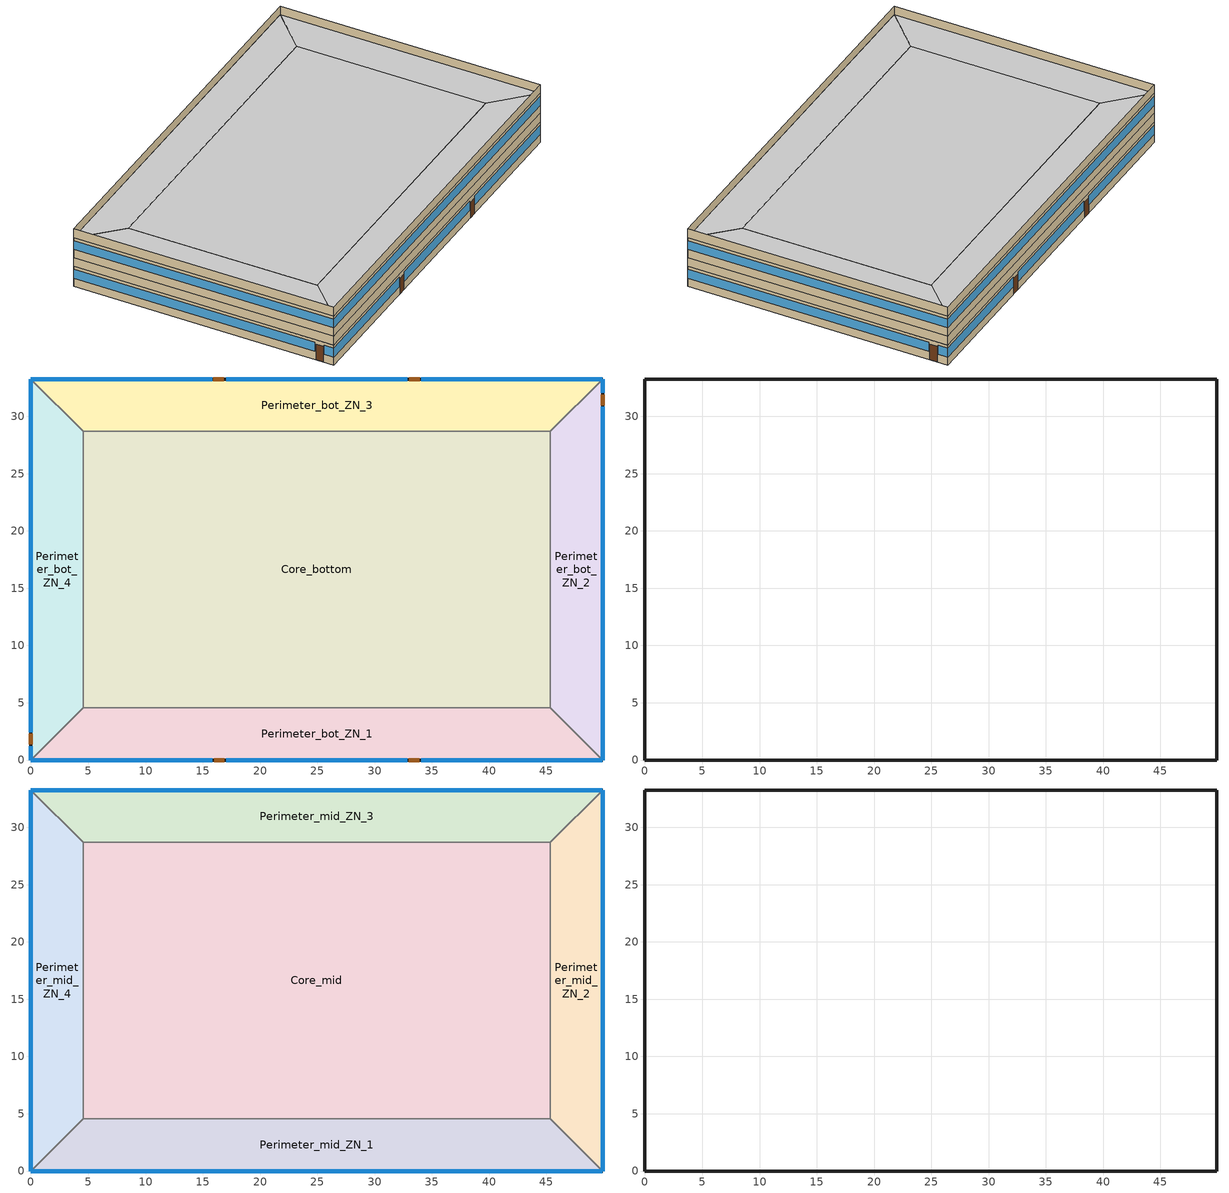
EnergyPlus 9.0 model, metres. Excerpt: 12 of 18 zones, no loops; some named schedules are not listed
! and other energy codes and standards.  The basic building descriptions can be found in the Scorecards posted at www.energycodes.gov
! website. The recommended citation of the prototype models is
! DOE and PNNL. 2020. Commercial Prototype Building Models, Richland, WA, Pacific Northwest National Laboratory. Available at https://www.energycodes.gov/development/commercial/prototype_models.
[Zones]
Perimeter_bot_ZN_1
 floor ground (Perimeter_bot_ZN_1_Floor_Ffactor): 0,0 4.57,4.57 45.34,4.57 49.91,0 z0
 wall outside (nonres_ext_wall): 0,0 49.91,0 z0:2.74
 wall to Perimeter_bot_ZN_2 (int_wall): 49.91,0 45.34,4.57 z0:2.74
 window (Window_U_0.29_SHGC_0.45): 0,0 15.82,0 / 17.04,0 32.87,0 / 34.09,0 49.91,0 z1.08:2.33
 door (Swinging Door_con): 15.98,0 16.9,0 / 33.01,0 33.93,0 z0:2.13
 ceiling to FirstFloor_Plenum (DropCeiling): 49.91,0 45.34,4.57 4.57,4.57 0,0 z2.74
Perimeter_bot_ZN_2
 floor ground (Perimeter_bot_ZN_2_Floor_Ffactor): 49.91,0 45.34,4.57 45.34,28.7 49.91,33.27 z0
 wall outside (nonres_ext_wall): 49.91,0 49.91,33.27 z0:2.74
 wall to Perimeter_bot_ZN_3 (int_wall): 49.91,33.27 45.34,28.7 z0:2.74
 window (Window_U_0.29_SHGC_0.45): 49.91,0 49.91,30.84 / 49.91,32.05 49.91,33.27 z1.1:2.33
 door (Swinging Door_con): 49.91,30.99 49.91,31.9 z0:2.13
 ceiling to FirstFloor_Plenum (DropCeiling): 49.91,33.27 45.34,28.7 45.34,4.57 49.91,0 z2.74
Perimeter_bot_ZN_3
 floor ground (Perimeter_bot_ZN_3_Floor_Ffactor): 49.91,33.27 45.34,28.7 4.57,28.7 0,33.27 z0
 wall outside (nonres_ext_wall): 49.91,33.27 0,33.27 z0:2.74
 wall to Perimeter_bot_ZN_4 (int_wall): 0,33.27 4.57,28.7 z0:2.74
 window (Window_U_0.29_SHGC_0.45): 49.91,33.27 34.09,33.27 / 32.87,33.27 17.04,33.27 / 15.82,33.27 0,33.27 z1.08:2.33
 door (Swinging Door_con): 33.94,33.27 33.03,33.27 / 16.84,33.27 15.93,33.27 z0:2.13
 ceiling to FirstFloor_Plenum (DropCeiling): 0,33.27 4.57,28.7 45.34,28.7 49.91,33.27 z2.74
Perimeter_bot_ZN_4
 floor ground (Perimeter_bot_ZN_4_Floor_Ffactor): 0,33.27 4.57,28.7 4.57,4.57 0,0 z0
 wall outside (nonres_ext_wall): 0,33.27 0,0 z0:2.74
 wall to Perimeter_bot_ZN_1 (int_wall): 0,0 4.57,4.57 z0:2.74
 window (Window_U_0.29_SHGC_0.45): 0,33.27 0,2.44 / 0,1.22 0,0 z1.1:2.33
 door (Swinging Door_con): 0,2.28 0,1.37 z0:2.13
 ceiling to FirstFloor_Plenum (DropCeiling): 0,0 4.57,4.57 4.57,28.7 0,33.27 z2.74
Core_bottom
 floor adiabatic (Core_bot_ZN_5_Floor_Ffactor): 45.34,28.7 45.34,4.57 4.57,4.57 4.57,28.7 z0
 wall to Perimeter_bot_ZN_1 (int_wall): 4.57,4.57 45.34,4.57 z0:2.74
 wall to Perimeter_bot_ZN_2 (int_wall): 45.34,4.57 45.34,28.7 z0:2.74
 wall to Perimeter_bot_ZN_3 (int_wall): 45.34,28.7 4.57,28.7 z0:2.74
 wall to Perimeter_bot_ZN_4 (int_wall): 4.57,28.7 4.57,4.57 z0:2.74
 ceiling to FirstFloor_Plenum (DropCeiling): 4.57,28.7 4.57,4.57 45.34,4.57 45.34,28.7 z2.74
FirstFloor_Plenum
 wall outside (nonres_ext_wall): 49.91,33.27 0,33.27 0,0 49.91,0 49.91,33.27 z2.74:3.96
Perimeter_mid_ZN_1
 floor to FirstFloor_Plenum (int_slab_floor): 0,0 4.57,4.57 45.34,4.57 49.91,0 z3.96
 wall outside (nonres_ext_wall): 0,0 49.91,0 z3.96:6.71
 wall to Perimeter_mid_ZN_2 (int_wall): 49.91,0 45.34,4.57 z3.96:6.71
 window (Window_U_0.29_SHGC_0.45): 0,0 49.91,0 z5.1:6.29
 ceiling to MidFloor_Plenum (DropCeiling): 49.91,0 45.34,4.57 4.57,4.57 0,0 z6.71
Perimeter_mid_ZN_2
 floor to FirstFloor_Plenum (int_slab_floor): 49.91,0 45.34,4.57 45.34,28.7 49.91,33.27 z3.96
 wall outside (nonres_ext_wall): 49.91,0 49.91,33.27 z3.96:6.71
 wall to Perimeter_mid_ZN_3 (int_wall): 49.91,33.27 45.34,28.7 z3.96:6.71
 window (Window_U_0.29_SHGC_0.45): 49.91,0 49.91,33.27 z5.1:6.29
 ceiling to MidFloor_Plenum (DropCeiling): 49.91,33.27 45.34,28.7 45.34,4.57 49.91,0 z6.71
Perimeter_mid_ZN_3
 floor to FirstFloor_Plenum (int_slab_floor): 49.91,33.27 45.34,28.7 4.57,28.7 0,33.27 z3.96
 wall outside (nonres_ext_wall): 49.91,33.27 0,33.27 z3.96:6.71
 wall to Perimeter_mid_ZN_4 (int_wall): 0,33.27 4.57,28.7 z3.96:6.71
 window (Window_U_0.29_SHGC_0.45): 49.91,33.27 0,33.27 z5.1:6.29
 ceiling to MidFloor_Plenum (DropCeiling): 0,33.27 4.57,28.7 45.34,28.7 49.91,33.27 z6.71
Perimeter_mid_ZN_4
 floor to FirstFloor_Plenum (int_slab_floor): 0,33.27 4.57,28.7 4.57,4.57 0,0 z3.96
 wall outside (nonres_ext_wall): 0,33.27 0,0 z3.96:6.71
 wall to Perimeter_mid_ZN_1 (int_wall): 0,0 4.57,4.57 z3.96:6.71
 window (Window_U_0.29_SHGC_0.45): 0,33.27 0,0 z5.1:6.29
 ceiling to MidFloor_Plenum (DropCeiling): 0,0 4.57,4.57 4.57,28.7 0,33.27 z6.71
Core_mid
 floor to FirstFloor_Plenum (int_slab_floor): 45.34,28.7 45.34,4.57 4.57,4.57 4.57,28.7 z3.96
 wall to Perimeter_mid_ZN_3 (int_wall): 45.34,28.7 4.57,28.7 z3.96:6.71
 wall to Perimeter_mid_ZN_2 (int_wall): 45.34,4.57 45.34,28.7 z3.96:6.71
 wall to Perimeter_mid_ZN_1 (int_wall): 4.57,4.57 45.34,4.57 z3.96:6.71
 wall to Perimeter_mid_ZN_4 (int_wall): 4.57,28.7 4.57,4.57 z3.96:6.71
 ceiling to MidFloor_Plenum (DropCeiling): 4.57,28.7 4.57,4.57 45.34,4.57 45.34,28.7 z6.71
MidFloor_Plenum
 wall outside (nonres_ext_wall): 49.91,33.27 0,33.27 0,0 49.91,0 49.91,33.27 z6.71:7.92
[Building]
OfficeMedium: North Axis {deg}=0; Terrain=City; Loads Convergence Tolerance Value=0.04; Temperature Convergence Tolerance Value {deltaC}=0.2; Solar Distribution=FullInteriorAndExterior; Maximum Number of Warmup Days=25; Minimum Number of Warmup Days=6
[Site:Location]
Site:Location=Fairbanks Intl Arpt_AK_USA Design_Conditions; Latitude {N+ S-}=64.82; Longitude {W- E+}=-147.85; Time Zone Relative to GMT {GMT+/-}=-9; Elevation {m}=133
[SizingPeriod:DesignDay] Day of Month=21; Dry-Bulb Temperature Range Modifier Type=DefaultMultipliers; Humidity Condition Type=Wetbulb; Barometric Pressure {Pa}=99737; Rain {Yes/No}=No; Snow on ground {Yes/No}=No; Daylight Savings Time Indicator=No
Name | Month | Day Type | Maximum Dry-Bulb Temperature {C} | Daily Dry-Bulb Temperature Range {C} | Wetbulb at Maximum Dry-Bulb {C} | Wind Speed {m/s} design conditions vs. traditional 6.71 m/s (15 mph) | Wind Direction {Degrees; N=0, S=180} | Solar Model Indicator | Clearness {0.0 to 1.1} | Wind Speed {m/s} design conditions vs. traditional 3.35 m/s (7mph) | ASHRAE Clear Sky Optical Depth for Beam Irradiance (taub) | ASHRAE Clear Sky Optical Depth for Diffuse Irradiance (taud)
Fairbanks Intl Arpt Ann Htg 99.6% Condns DB | 1 | WinterDesignDay | -41.9 | 0 | -41.9 | 0.3 | 20 | ASHRAEClearSky | 0
Fairbanks Intl Arpt Ann Clg .4% Condns DB=>MWB | 7 | SummerDesignDay | 27.4 | 10.2 | 16.1 |  | 180 | ASHRAETau |  | 3.1 | 0.387 | 2.212
[Site:WaterMainsTemperature]
Calculation Method=Correlation; Annual average outdoor air temperature {C}=-1.525; Maximum difference in monthly average outdoor air temperatures {C}=36.2
[Site:GroundTemperature:FCfactorMethod]
January Ground Temperature {C}=-3.1; February Ground Temperature {C}=-17.7; March Ground Temperature {C}=-19.3; April Ground Temperature {C}=-17.6; May Ground Temperature {C}=-15.4; June Ground Temperature {C}=-10.3; July Ground Temperature {C}=0.7; August Ground Temperature {C}=10.6; September Ground Temperature {C}=16; October Ground Temperature {C}=16.9; November Ground Temperature {C}=14.2; December Ground Temperature {C}=6.7
[Material:NoMass]
Opaque Door panel_con: MediumRough, 0.475973, 0.9, 0.7, 0.7
CP02 CARPET PAD: VeryRough, 0.21648, 0.9, 0.7, 0.8
Nonres_Exterior_Wall_Insulation: MediumSmooth, 3.52984, 0.9, 0.7, 0.7
[Construction]
Swinging Door_con: Opaque Door panel_con
InteriorFurnishings: Std Wood 6inch
DropCeiling: AC02 Acoustic Ceiling
int_wall: G01 13mm gypsum board, G01 13mm gypsum board
int_slab_floor: 100mm Normalweight concrete floor, CP02 CARPET PAD
nonres_ext_wall: F07 25mm stucco, G01 16mm gypsum board, Nonres_Exterior_Wall_Insulation, G01 16mm gypsum board
Window_U_0.29_SHGC_0.45: Glazing Layer
[Material]
Name | Roughness | Thickness {m} | Conductivity {W/m-K} | Density {kg/m3} | Specific Heat {J/kg-K} | Thermal Absorptance | Solar Absorptance | Visible Absorptance | Absorptance:Thermal | Absorptance:Solar | Absorptance:Visible
Std Wood 6inch | MediumSmooth | 0.15 | 0.12 | 540 | 1210 | 0.9 | 0.7 | 0.7
AC02 Acoustic Ceiling | MediumSmooth | 0.0127 | 0.057 | 288 | 1339 | 0.9 | 0.7 | 0.2
F07 25mm stucco | Smooth | 0.0254 | 0.72 | 1856 | 840 | 0.9 | 0.7 | 0.7
G01 13mm gypsum board | Smooth | 0.0127 | 0.16 | 800 | 1090 |  |  |  | 0.9 | 0.7 | 0.5
G01 16mm gypsum board | MediumSmooth | 0.0159 | 0.16 | 800 | 1090
100mm Normalweight concrete floor | MediumRough | 0.1016 | 2.31 | 2322 | 832
[WindowMaterial:SimpleGlazingSystem]
Glazing Layer: U-Factor {W/m2-K}=1.6467; Solar Heat Gain Coefficient=0.45; Visible Transmittance=0.45
[Construction:FfactorGroundFloor] F-Factor=0.6924
Name | Area | PerimeterExposed
Perimeter_bot_ZN_1_Floor_Ffactor; Perimeter_bot_ZN_3_Floor_Ffactor | 207.338 | 49.911
Perimeter_bot_ZN_2_Floor_Ffactor | 131.262 | 33.2738
Perimeter_bot_ZN_4_Floor_Ffactor | 131.254 | 33.2738
Core_bot_ZN_5_Floor_Ffactor | 983.537 | 0
[Zone] Type=1; Multiplier=1; Volume {m3}=autocalculate; Floor Area {m2}=autocalculate
Name | Ceiling Height {m} | Part of Total Floor Area
Core_bottom; Core_mid; Perimeter_bot_ZN_3; Perimeter_bot_ZN_2; Perimeter_bot_ZN_1; Perimeter_bot_ZN_4; Perimeter_mid_ZN_3; Perimeter_mid_ZN_2; Perimeter_mid_ZN_1; Perimeter_mid_ZN_4 | 2.7432 | YES
MidFloor_Plenum; FirstFloor_Plenum | 1.2192 | No
[InternalMass] Construction=InteriorFurnishings
Name | Zone | Surface Area {m2}
Core_bottom_InternalMass_1 | Core_bottom | 1967.08
Core_mid_InternalMass_1 | Core_mid | 1967.08
Perimeter_bot_ZN_3_InternalMass_1 | Perimeter_bot_ZN_3 | 414.675
Perimeter_bot_ZN_2_InternalMass_1 | Perimeter_bot_ZN_2 | 262.5073
Perimeter_bot_ZN_1_InternalMass_1 | Perimeter_bot_ZN_1 | 414.6723
Perimeter_bot_ZN_4_InternalMass_1 | Perimeter_bot_ZN_4 | 262.5056
Perimeter_mid_ZN_3_InternalMass_1 | Perimeter_mid_ZN_3 | 414.675
Perimeter_mid_ZN_2_InternalMass_1 | Perimeter_mid_ZN_2 | 262.5073
Perimeter_mid_ZN_1_InternalMass_1 | Perimeter_mid_ZN_1 | 414.6723
Perimeter_mid_ZN_4_InternalMass_1 | Perimeter_mid_ZN_4 | 262.5056
[People] Number of People Calculation Method=Area/Person; Zone Floor Area per Person {m2/person}=18.5788; Fraction Radiant=0.3; Sensible Heat Fraction=AUTOCALCULATE; Activity Level Schedule=ACTIVITY_SCH; Enable ASHRAE 55 Comfort Warnings=No; Mean Radiant Temperature Calculation Type=ZoneAveraged; Work Efficiency Schedule=WORK_EFF_SCH; Clothing Insulation Calculation Method=ClothingInsulationSchedule; Clothing Insulation Schedule=CLOTHING_SCH; Air Velocity Schedule=AIR_VELO_SCH; Thermal Comfort Model 1 Type=FANGER
Name | Zone or ZoneList | Number of People Schedule
Core_bottom | Core_bottom | BLDG_OCC_SCH_wo_SB
Core_mid | Core_mid | BLDG_OCC_SCH_wo_SB
Perimeter_bot_ZN_3 | Perimeter_bot_ZN_3 | BLDG_OCC_SCH_wo_SB
Perimeter_bot_ZN_2 | Perimeter_bot_ZN_2 | BLDG_OCC_SCH_wo_SB
Perimeter_bot_ZN_1 | Perimeter_bot_ZN_1 | BLDG_OCC_SCH_wo_SB
Perimeter_bot_ZN_4 | Perimeter_bot_ZN_4 | BLDG_OCC_SCH_wo_SB
Perimeter_mid_ZN_3 | Perimeter_mid_ZN_3 | BLDG_OCC_SCH_wo_SB
Perimeter_mid_ZN_2 | Perimeter_mid_ZN_2 | BLDG_OCC_SCH_w_SB
Perimeter_mid_ZN_1 | Perimeter_mid_ZN_1 | BLDG_OCC_SCH_wo_SB
Perimeter_mid_ZN_4 | Perimeter_mid_ZN_4 | BLDG_OCC_SCH_wo_SB
[Lights] Schedule=BLDG_LIGHT_SCH; Design Level Calculation Method=Watts/Area; Watts per Zone Floor Area {W/m2}=7.65314; Return Air Fraction=0; Fraction Radiant=0.7; Fraction Visible=0.2; Fraction Replaceable=1; Return Air Fraction Calculated from Plenum Temperature=No
Name | Zone or ZoneList
Core_bottom_Lights | Core_bottom
Core_mid_Lights | Core_mid
Perimeter_bot_ZN_3_Lights | Perimeter_bot_ZN_3
Perimeter_bot_ZN_2_Lights | Perimeter_bot_ZN_2
Perimeter_bot_ZN_1_Lights | Perimeter_bot_ZN_1
Perimeter_bot_ZN_4_Lights | Perimeter_bot_ZN_4
Perimeter_mid_ZN_3_Lights | Perimeter_mid_ZN_3
Perimeter_mid_ZN_2_Lights | Perimeter_mid_ZN_2
Perimeter_mid_ZN_1_Lights | Perimeter_mid_ZN_1
Perimeter_mid_ZN_4_Lights | Perimeter_mid_ZN_4
[ElectricEquipment] Design Level Calculation Method=EquipmentLevel; Fraction Latent=0; Fraction Radiant=0.5; Fraction Lost=0
Name | Zone or ZoneList | Schedule | Design Level {W}
Core_bottom_MiscPlug_Equip | Core_bottom | BLDG_EQUIP_SCH | 7937.16
Core_mid_MiscPlug_Equip | Core_mid | BLDG_EQUIP_SCH | 7937.16
Perimeter_bot_ZN_3_MiscPlug_Equip | Perimeter_bot_ZN_3 | BLDG_EQUIP_SCH | 1673.21
Perimeter_bot_ZN_2_MiscPlug_Equip | Perimeter_bot_ZN_2 | BLDG_EQUIP_SCH | 1059.22
Perimeter_bot_ZN_1_MiscPlug_Equip | Perimeter_bot_ZN_1 | BLDG_EQUIP_SCH | 1673.2
Perimeter_bot_ZN_4_MiscPlug_Equip | Perimeter_bot_ZN_4 | BLDG_EQUIP_SCH | 1059.21
Perimeter_mid_ZN_3_MiscPlug_Equip | Perimeter_mid_ZN_3 | BLDG_EQUIP_SCH | 1673.21
Perimeter_mid_ZN_2_MiscPlug_Equip | Perimeter_mid_ZN_2 | BLDG_EQUIP_SCH | 1059.22
Perimeter_mid_ZN_1_MiscPlug_Equip | Perimeter_mid_ZN_1 | BLDG_EQUIP_SCH | 1673.2
Perimeter_mid_ZN_4_MiscPlug_Equip | Perimeter_mid_ZN_4 | BLDG_EQUIP_SCH | 1059.21
Core_bottom_Elevators_Equip | Core_bottom | BLDG_ELEVATORS | 32109.9
Elevators_Lights_Fan | Core_bottom | ELEV_LIGHT_FAN_SCH_ADD_DF | 125
[Exterior:Lights] Control Option=AstronomicalClock
Name | Schedule | Design Level {W}
Exterior_Lights_a | Exterior_lighting_schedule_a | 390.429
Exterior_Lights_b | Exterior_lighting_schedule_b | 4717.26
[Daylighting:Controls] Daylighting Method=SplitFlux; Lighting Control Type=Continuous; Minimum Input Power Fraction for Continuous or ContinuousOff Dimming Control=0.3; Minimum Light Output Fraction for Continuous or ContinuousOff Dimming Control=0.15; Number of Stepped Control Steps=3; Probability Lighting will be Reset When Needed in Manual Stepped Control=1; Maximum Allowable Discomfort Glare Index=22; Fraction of Zone Controlled by Reference Point 1=0.3835; Illuminance Setpoint at Reference Point 1 {lux}=377; Fraction of Zone Controlled by Reference Point 2=0; Illuminance Setpoint at Reference Point 2 {lux}=377
Name | Zone | Glare Calculation Daylighting Reference Point | Glare Calculation Azimuth Angle of View Direction Clockwise from Zone y-Axis {deg} | Daylighting Reference Point 1 | Daylighting Reference Point 2
Perimeter_bot_ZN_1_DaylCtrl | Perimeter_bot_ZN_1 | Perimeter_bot_ZN_1_DaylRefPt1 | 180 | Perimeter_bot_ZN_1_DaylRefPt1 | Perimeter_bot_ZN_1_DaylRefPt2
Perimeter_bot_ZN_2_DaylCtrl | Perimeter_bot_ZN_2 | Perimeter_bot_ZN_2_DaylRefPt1 | 90 | Perimeter_bot_ZN_2_DaylRefPt1 | Perimeter_bot_ZN_2_DaylRefPt2
Perimeter_bot_ZN_3_DaylCtrl | Perimeter_bot_ZN_3 | Perimeter_bot_ZN_3_DaylRefPt1 | 0 | Perimeter_bot_ZN_3_DaylRefPt1 | Perimeter_bot_ZN_3_DaylRefPt2
Perimeter_bot_ZN_4_DaylCtrl | Perimeter_bot_ZN_4 | Perimeter_bot_ZN_4_DaylRefPt1 | 270 | Perimeter_bot_ZN_4_DaylRefPt1 | Perimeter_bot_ZN_4_DaylRefPt2
Perimeter_mid_ZN_1_DaylCtrl | Perimeter_mid_ZN_1 | Perimeter_mid_ZN_1_DaylRefPt1 | 180 | Perimeter_mid_ZN_1_DaylRefPt1 | Perimeter_mid_ZN_1_DaylRefPt2
Perimeter_mid_ZN_2_DaylCtrl | Perimeter_mid_ZN_2 | Perimeter_mid_ZN_2_DaylRefPt1 | 90 | Perimeter_mid_ZN_2_DaylRefPt1 | Perimeter_mid_ZN_2_DaylRefPt2
Perimeter_mid_ZN_3_DaylCtrl | Perimeter_mid_ZN_3 | Perimeter_mid_ZN_3_DaylRefPt1 | 0 | Perimeter_mid_ZN_3_DaylRefPt1 | Perimeter_mid_ZN_3_DaylRefPt2
Perimeter_mid_ZN_4_DaylCtrl | Perimeter_mid_ZN_4 | Perimeter_mid_ZN_4_DaylRefPt1 | 270 | Perimeter_mid_ZN_4_DaylRefPt1 | Perimeter_mid_ZN_4_DaylRefPt2
[ZoneInfiltration:DesignFlowRate] Temperature Term Coefficient=0; Velocity Squared Term Coefficient=0
Name | Zone or ZoneList | Schedule | Design Flow Rate Calculation Method | Design Flow Rate {m3/s} | Flow per Exterior Surface Area {m3/s-m2} | Constant Term Coefficient | Velocity Term Coefficient
Perimeter_bot_ZN_3_Infiltration | Perimeter_bot_ZN_3 | INFIL_SCH_PNNL | Flow/ExteriorArea | 0 | 0.00056896 | 0 | 0.224
Perimeter_bot_ZN_2_Infiltration | Perimeter_bot_ZN_2 | INFIL_SCH_PNNL | Flow/ExteriorArea | 0 | 0.00056896 | 0 | 0.224
Perimeter_bot_ZN_1_Infiltration | Perimeter_bot_ZN_1 | INFIL_SCH_PNNL | Flow/ExteriorArea | 0 | 0.00056896 | 0 | 0.224
Perimeter_bot_ZN_1_Door_Infiltration | Perimeter_bot_ZN_1 | INFIL_Door_Opening_SCH | Flow/Zone | 1.043 |  | 1 | 0
Perimeter_bot_ZN_4_Infiltration | Perimeter_bot_ZN_4 | INFIL_SCH_PNNL | Flow/ExteriorArea | 0 | 0.00056896 | 0 | 0.224
Perimeter_mid_ZN_3_Infiltration | Perimeter_mid_ZN_3 | INFIL_SCH_PNNL | Flow/ExteriorArea | 0 | 0.00056896 | 0 | 0.224
Perimeter_mid_ZN_2_Infiltration | Perimeter_mid_ZN_2 | INFIL_SCH_PNNL | Flow/ExteriorArea | 0 | 0.00056896 | 0 | 0.224
Perimeter_mid_ZN_1_Infiltration | Perimeter_mid_ZN_1 | INFIL_SCH_PNNL | Flow/ExteriorArea | 0 | 0.00056896 | 0 | 0.224
Perimeter_mid_ZN_4_Infiltration | Perimeter_mid_ZN_4 | INFIL_SCH_PNNL | Flow/ExteriorArea | 0 | 0.00056896 | 0 | 0.224
FirstFloor_Plenum_Infiltration | FirstFloor_Plenum | INFIL_SCH_PNNL | Flow/ExteriorArea | 0 | 0.00056896 | 0 | 0.224
MidFloor_Plenum_Infiltration | MidFloor_Plenum | INFIL_SCH_PNNL | Flow/ExteriorArea | 0 | 0.00056896 | 0 | 0.224
[AvailabilityManager:NightCycle] Applicability Schedule=Always_On; Fan Schedule=HVACOperationSchd; Control Type=CycleOnAny; Thermostat Tolerance {deltaC}=1; Cycling Run Time Control Type=FixedRunTime; Cycling Run Time {s}=1800
PACU_VAV_bot Availability Manager; PACU_VAV_mid Availability Manager; PACU_VAV_top Availability Manager
[AirLoopHVAC:ReturnPlenum]
Name | Zone
FirstFloor_Return_Plenum | FirstFloor_Plenum
MidFloor_Return_Plenum | MidFloor_Plenum
[EnergyManagementSystem:Sensor]
Facility_Int_LTG: Output:Variable or Output:Meter=InteriorLights:Electricity
[EnergyManagementSystem:GlobalVariable]
Wired_LTG
[EnergyManagementSystem:Program]
Transformer_Load_Prog: SET Wired_LTG = Facility_Int_LTG*0.0281
[EnergyManagementSystem:ProgramCallingManager]
Transformer_Load_Prog_Manager: AfterPredictorAfterHVACManagers; Transformer_Load_Prog
[EnergyManagementSystem:OutputVariable]
Wired_LTG: EMS Variable=Wired_LTG; Type of Data in Variable=Summed; Update Frequency=ZoneTimeStep; Units=J
[ElectricLoadCenter:Transformer]
Transformer 1: Availability Schedule=Always_On; Transformer Usage=PowerInFromGrid; Rated Capacity {VA}=45000; Phase=3; Conductor Material=Aluminum; Full Load Temperature Rise {C}=150; Fraction of Eddy Current Losses=0.1; Performance Input Method=NominalEfficiency; Nameplate Efficiency=0.984; Per Unit Load for Nameplate Efficiency=0.35; Reference Temperature for Nameplate Efficiency {C}=75; Consider Transformer Loss for Utility Cost=Yes; Meter 1=Wired_LTG_Electricity; Meter 2=Wired_INT_EQUIP
[Schedule:Compact]
BLDG_OCC_SCH_wo_SB: Through: 12/31, For: Weekdays, Until: 01:00, 0, Until: 02:00, 0, Until: 03:00, 0, Until: 04:00, 0, Until: 05:00, 0, Until: 06:00, 0, Until: 07:00, 0.1, Until: 08:00, 0.2, Until: 09:00, 0.95, Until: 10:00, 0.95, Until: 11:00, 0.975703, Until: 12:00, 0.95, Until: 13:00, 0.513528, Until: 14:00, 0.95, Until: 15:00, 0.975703, Until: 16:00, 0.95, Until: 17:00, 0.95, Until: 18:00, 0.3, Until: 19:00, 0.1, Until: 20:00, 0.1, Until: 21:00, 0.1, Until: 22:00, 0.1, Until: 23:00, 0.05, Until: 24:00, 0.05, For: Saturday, Until: 01:00, 0, Until: 02:00, 0, Until: 03:00, 0, Until: 04:00, 0, Until: 05:00, 0, Until: 06:00, 0, Until: 07:00, 0.1, Until: 08:00, 0.1, Until: 09:00, 0.3, Until: 10:00, 0.3, Until: 11:00, 0.308117, Until: 12:00, 0.3, Until: 13:00, 0.102706, Until: 14:00, 0.1, Until: 15:00, 0.102706, Until: 16:00, 0.1, Until: 17:00, 0.1, Until: 18:00, 0.05, Until: 19:00, 0.05, Until: 20:00, 0, Until: 21:00, 0, Until: 22:00, 0, Until: 23:00, 0, Until: 24:00, 0, For: SummerDesignDay, Until: 06:00, 1e-09, Until: 22:00, 1, Until: 24:00, 0.05, For: WinterDesignDay, Until: 24:00, 0, For:Sunday Holidays AllOtherDays, Until: 06:00, 0, Until: 18:00, 0.05, Until: 24:00, 0
ACTIVITY_SCH: Through: 12/31, For: AllDays, Until: 24:00, 120
WORK_EFF_SCH: Through: 12/31, For: AllDays, Until: 24:00, 0
AIR_VELO_SCH: Through: 12/31, For: AllDays, Until: 24:00, 0.2
CLOTHING_SCH: Through: 04/30, For: AllDays, Until: 24:00, 1, Through: 09/30, For: AllDays, Until: 24:00, 0.5, Through: 12/31, For: AllDays, Until: 24:00, 1
